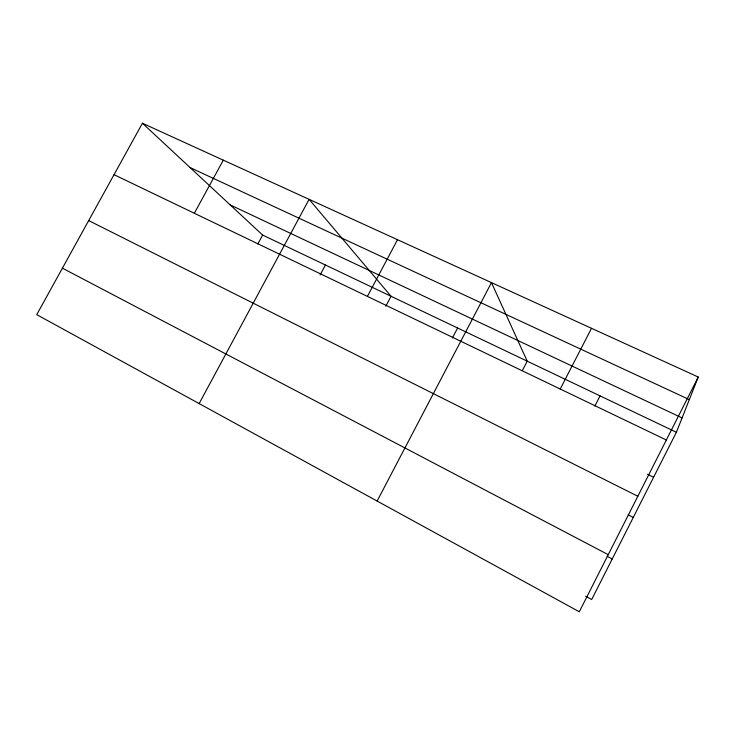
<?xml version="1.0" encoding="UTF-8"?>
<svg xmlns="http://www.w3.org/2000/svg" width="735" height="735" viewBox="0 0 735 735"><rect width="100%" height="100%" fill="white"/><g stroke="black" fill="none" stroke-linecap="round" stroke-linejoin="round"><path stroke-width="1.1" d="M585.685 596.269L591.693 599.521L676.393 432.263L698.25 377.046L142.434 123.232L36.75 314.654L579.299 611.768L698.25 377.046M594.836 406.087L600.063 395.889M560.217 389.026L591.51 328.297M522.475 370.339L527.225 361.17L491.467 282.617L377.128 501.059M452.42 337.935L457.62 328.003M385.792 306.21L391.057 296.279L309.104 199.332L199.148 403.588M367.408 296.398L397.516 239.711M320.12 274.945L325.44 265.013M257.801 244.038L262.634 235.081L142.434 123.232M194.343 213.26L223.311 160.156M190.108 167.589L689.32 399.601M230.23 204.927L682.071 417.912M262.634 235.081L676.393 432.263M114.035 174.682L666.342 440.008M647.434 474.231L653.599 477.272M88.687 220.583L637.833 496.272M628.159 514.794L633.276 517.403M62.411 268.174L608.24 554.668M607.202 556.321L612.227 558.967"/></g></svg>
